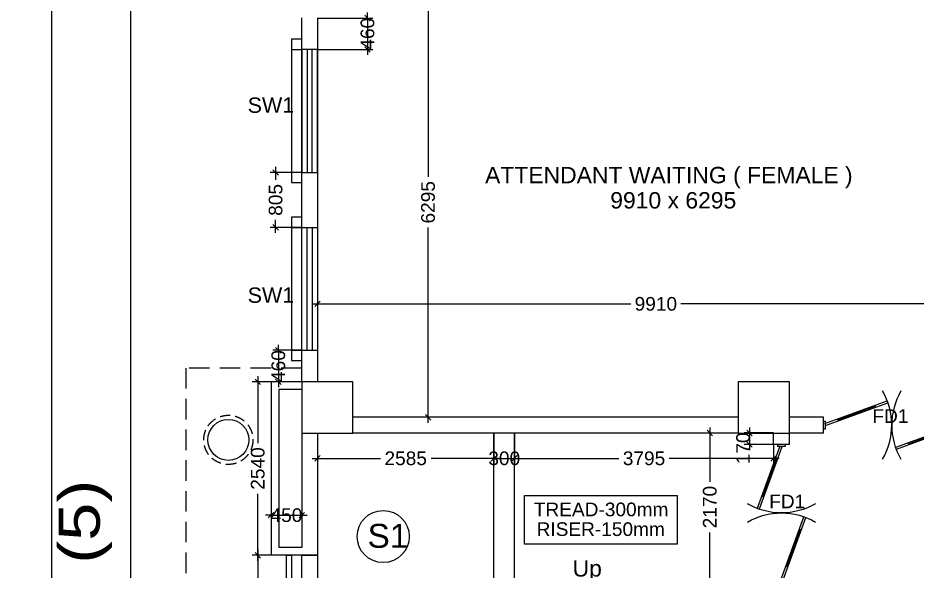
# Model space of a CAD drawing. Extents: x 7897917 to 8423973, y -6487334 to -6173396.
# Drawn here: x 7914618 to 7927784, y -6353175 to -6345080 of the extents above; entities that cross this region are included whole.
import ezdxf
from ezdxf.enums import TextEntityAlignment as Align

# ---------------------------------------------------------------- set-up
doc = ezdxf.new("R2010")
doc.units = 0
doc.header["$LTSCALE"] = 600
doc.header["$MEASUREMENT"] = 0
doc.header["$PDMODE"] = 35
doc.linetypes.add('DASHED', pattern=[0.75, 0.5, -0.25])
doc.linetypes.add('HIDDEN', pattern=[0.375, 0.25, -0.125])
doc.layers.get('0').update_dxf_attribs({"linetype": 'CONTINUOUS'})
doc.layers.get('Defpoints').update_dxf_attribs({"linetype": 'CONTINUOUS'})
for name, color, linetype in [('BLOCKS-PROP', 2, 'CONTINUOUS'), ('chajja', 7, 'CONTINUOUS'), ('DIM', 8, 'CONTINUOUS'), ('Ele Proje.', 7, 'CONTINUOUS'), ('Ele. Proj', 7, 'CONTINUOUS'), ('Fire Door', 10, 'CONTINUOUS'), ('joinery', 7, 'CONTINUOUS'), ('LA-column', 3, 'CONTINUOUS'), ('Room Dim', 1, 'CONTINUOUS'), ('Stairscase', 7, 'CONTINUOUS'), ('STEPS', 7, 'CONTINUOUS'), ('TEXT', 6, 'CONTINUOUS'), ('Walls', 7, 'CONTINUOUS'), ('WIN', 151, 'CONTINUOUS'), ('Working Dim', 5, 'CONTINUOUS')]:
    doc.layers.add(name, color=color, linetype=linetype)
doc.styles.add('ari', font='arial.ttf')
doc.styles.add('ARIAL', font='arial.ttf')
doc.styles.get("Standard").update_dxf_attribs({"font": 'romans.shx'})
doc.dimstyles.new('int. dim', dxfattribs={"dimtxt": 450, "dimasz": 80, "dimexe": 80, "dimexo": 0, "dimgap": 70, "dimtad": 0, "dimdec": 0, "dimzin": 12, "dimdsep": 46, "dimtxsty": 'ari', "dimblk": 'OBLIQUE', "dimcen": 2, "dimdle": 80, "dimclrd": 256, "dimclre": 256, "dimclrt": 6, "dimadec": 0, "dimazin": 0, "dimtfac": 1, "dimtdec": 0, "dimtix": 1, "dimtmove": 2, "dimatfit": 3, "dimfxl": 1, "dimtolj": 1, "dimtzin": 0, "dimlwd": -1, "dimlwe": -1, "dimarcsym": 0})
doc.dimstyles.new('STANDARD$0', dxfattribs={"dimscale": 0, "dimtxt": 150, "dimasz": 125, "dimexe": 0.75, "dimexo": 1, "dimgap": 25, "dimtad": 1, "dimdec": 0, "dimdsep": 46, "dimtxsty": 'Standard', "dimblk1": 'DOT', "dimblk2": 'DOT', "dimsah": 1, "dimcen": 2.5, "dimclrd": 1, "dimclre": 1, "dimclrt": 3, "dimadec": 0, "dimazin": 0, "dimtfac": 1, "dimtdec": 0, "dimtmove": 0, "dimatfit": 3, "dimldrblk": 'DOT', "dimfxl": 1, "dimtolj": 1, "dimtzin": 0, "dimarcsym": 0})

# ---------------------------------------------------------------- blocks, each defined once
blk = doc.blocks.new('A$C15456D16')
at = {"layer": 'Fire Door'}
for p, q in [((969, -4), (56, 329)), ((969, -4), (56, 329)), ((969, -4), (56, 329)), ((979, 23), (65, 355)), ((979, 23), (65, 355)), ((979, 23), (65, 355)), ((248, 289), (238, 262)), ((248, 289), (238, 262)), ((248, 289), (238, 262)), ((791, 76), (243, 276)), ((791, 76), (243, 276)), ((791, 76), (243, 276)), ((-1000, 56), (-972, 56)), ((-1000, -56), (-1000, 56)), ((-1000, 56), (-972, 56)), ((-1000, -56), (-1000, 56)), ((-1000, 56), (-972, 56)), ((-1000, -56), (-1000, 56)), ((-979, -23), (-969, 4)), ((-979, -23), (-969, 4)), ((-979, -23), (-969, 4)), ((-972, -56), (-972, 56)), ((-972, -56), (-972, 56)), ((-972, -56), (-972, 56)), ((-969, 4), (-56, -329)), ((-969, 4), (-56, -329)), ((-969, 4), (-56, -329)), ((796, 89), (786, 63)), ((796, 89), (786, 63)), ((796, 89), (786, 63)), ((979, 23), (969, -4)), ((979, 23), (969, -4)), ((979, 23), (969, -4)), ((1000, 56), (972, 56)), ((972, -56), (972, 56)), ((1000, 56), (972, 56)), ((972, -56), (972, 56)), ((1000, 56), (972, 56)), ((972, -56), (972, 56)), ((1000, -56), (1000, 56)), ((1000, -56), (1000, 56)), ((1000, -56), (1000, 56)), ((-1000, -56), (-972, -56)), ((-1000, -56), (-972, -56)), ((-1000, -56), (-972, -56)), ((-979, -23), (-65, -355)), ((-979, -23), (-65, -355)), ((-979, -23), (-65, -355)), ((-796, -89), (-786, -63)), ((-796, -89), (-786, -63)), ((-796, -89), (-786, -63)), ((-791, -76), (-243, -276)), ((-791, -76), (-243, -276)), ((-791, -76), (-243, -276)), ((1000, -56), (972, -56)), ((1000, -56), (972, -56)), ((1000, -56), (972, -56)), ((-238, -262), (-248, -289)), ((-238, -262), (-248, -289)), ((-238, -262), (-248, -289))]:
    blk.add_line(p, q, dxfattribs=at)
at = {"layer": 'Fire Door', "extrusion": (0, 0, -1)}
for centre, major_axis, start_param, end_param in [((-1000, 0), (-1000, 0), 2.617886, 3.665084), ((-1000, 0), (-1000, 0), 2.617886, 3.665084), ((-1000, 0), (-1000, 0), 2.617886, 3.665084), ((1000, 0), (1000, 0), 2.618102, 3.665299), ((1000, 0), (1000, 0), 2.618102, 3.665299), ((1000, 0), (1000, 0), 2.618102, 3.665299)]:
    blk.add_ellipse(centre, major_axis=major_axis, ratio=1, start_param=start_param, end_param=end_param, dxfattribs=at)
blk = doc.blocks.new('_Oblique')
at = {"color": 0, "linetype": 'ByBlock', "lineweight": -2}
blk.add_line((-0.5, -0.5), (0.5, 0.5), dxfattribs=at)
blk = doc.blocks.new('*D248')
at = {"layer": 'Defpoints', "color": 0, "transparency": 16777216}
for p in [(7918774, -6337015, 5), (7915110, -6454874), (7918924, -6454874, 5)]:
    blk.add_point(p, dxfattribs=at)
at = {"layer": 'DIM', "color": 8, "transparency": 16777216}
for p, q in [((7915110, -6336715), (7915110, -6393996)), ((7918774, -6337015), (7914810, -6337015)), ((7915110, -6455174), (7915110, -6397894)), ((7918924, -6454874), (7914810, -6454874))]:
    blk.add_line(p, q, dxfattribs=at)
at = {"layer": 'DIM', "color": 8, "transparency": 16777216, "xscale": 300, "yscale": 300, "zscale": 300}
for p, rotation in [((7915110, -6337015), 90), ((7915110, -6454874), 270)]:
    blk.add_blockref('_Oblique', p, dxfattribs=dict(at, rotation=rotation))
at = {"layer": 'DIM', "color": 7, "transparency": 16777216, "insert": (7915110, -6395945), "char_height": 750, "attachment_point": 5, "rotation": 90, "style": 'ari'}
blk.add_mtext('\\A1;117.86m', dxfattribs=at)
blk = doc.blocks.new('*D264')
at = {"layer": 'Defpoints', "color": 0, "transparency": 16777216}
for p in [(7916266, -6337015), (7919294, -6337015, 3), (7918774, -6373456, -1)]:
    blk.add_point(p, dxfattribs=at)
at = {"layer": 'DIM', "color": 8, "transparency": 16777216}
for p, q in [((7916266, -6336715), (7916266, -6353543)), ((7919294, -6337015), (7915966, -6337015)), ((7916266, -6373756), (7916266, -6356928)), ((7918774, -6373456), (7915966, -6373456))]:
    blk.add_line(p, q, dxfattribs=at)
at = {"layer": 'DIM', "color": 8, "transparency": 16777216, "xscale": 300, "yscale": 300, "zscale": 300}
for p, rotation in [((7916266, -6337015), 90), ((7916266, -6373456), 270)]:
    blk.add_blockref('_Oblique', p, dxfattribs=dict(at, rotation=rotation))
at = {"layer": 'DIM', "color": 7, "transparency": 16777216, "insert": (7916266, -6355235), "char_height": 750, "attachment_point": 5, "rotation": 90, "style": 'ari'}
blk.add_mtext('\\A1;36.44m', dxfattribs=at)
blk = doc.blocks.new('*D294')
at = {"layer": 'Defpoints', "color": 0, "transparency": 16777216}
for p in [(7920624, -6344630), (7921128, -6344630, 0), (7921128, -6350925, 7)]:
    blk.add_point(p, dxfattribs=at)
at = {"layer": 'Working Dim', "transparency": 16777216}
for p, q in [((7920624, -6344550), (7920624, -6347408)), ((7921128, -6344630), (7920544, -6344630)), ((7920624, -6351005), (7920624, -6348148)), ((7921128, -6350925), (7920544, -6350925))]:
    blk.add_line(p, q, dxfattribs=at)
at = {"layer": 'Working Dim', "transparency": 16777216, "xscale": 80, "yscale": 80, "zscale": 80}
for p, rotation in [((7920624, -6344630), 90), ((7920624, -6350925), 270)]:
    blk.add_blockref('_Oblique', p, dxfattribs=dict(at, rotation=rotation))
at = {"layer": 'Working Dim', "color": 6, "transparency": 16777216, "insert": (7920624, -6347778), "char_height": 200, "attachment_point": 5, "rotation": 90, "style": 'ari'}
blk.add_mtext('\\A1;6295', dxfattribs=at)
blk = doc.blocks.new('*D316')
at = {"layer": 'Defpoints', "color": 0, "transparency": 16777216}
for p in [(7918774, -6347341, -10), (7918391, -6348145), (7918774, -6348145, -10)]:
    blk.add_point(p, dxfattribs=at)
at = {"layer": 'Working Dim', "transparency": 16777216}
for p, q in [((7918774, -6347341), (7918311, -6347341)), ((7918391, -6347261), (7918391, -6347451)), ((7918774, -6348145), (7918311, -6348145)), ((7918391, -6348225), (7918391, -6348035))]:
    blk.add_line(p, q, dxfattribs=at)
at = {"layer": 'Working Dim', "transparency": 16777216, "xscale": 80, "yscale": 80, "zscale": 80}
for p, rotation in [((7918391, -6347341), 90), ((7918391, -6348145), 270)]:
    blk.add_blockref('_Oblique', p, dxfattribs=dict(at, rotation=rotation))
at = {"layer": 'Working Dim', "color": 6, "transparency": 16777216, "insert": (7918391, -6347743), "char_height": 200, "attachment_point": 5, "rotation": 90, "style": 'ari'}
blk.add_mtext('\\A1;805', dxfattribs=at)
blk = doc.blocks.new('*D317')
at = {"layer": 'Defpoints', "color": 0, "transparency": 16777216}
for p in [(7918774, -6349945, -10), (7918431, -6350405), (7918774, -6350405, -10)]:
    blk.add_point(p, dxfattribs=at)
at = {"layer": 'Working Dim', "transparency": 16777216}
for p, q in [((7918774, -6349945), (7918351, -6349945)), ((7918431, -6349945), (7918431, -6349865)), ((7918431, -6349945), (7918431, -6350405)), ((7918774, -6350405), (7918351, -6350405)), ((7918431, -6350405), (7918431, -6350485))]:
    blk.add_line(p, q, dxfattribs=at)
at = {"layer": 'Working Dim', "transparency": 16777216, "xscale": 80, "yscale": 80, "zscale": 80}
for p, rotation in [((7918431, -6349945), 270), ((7918431, -6350405), 90)]:
    blk.add_blockref('_Oblique', p, dxfattribs=dict(at, rotation=rotation))
at = {"layer": 'Working Dim', "color": 6, "transparency": 16777216, "insert": (7918431, -6350175), "char_height": 200, "attachment_point": 5, "rotation": 90, "style": 'ari'}
blk.add_mtext('\\A1;460', dxfattribs=at)
blk = doc.blocks.new('*D318')
at = {"layer": 'Defpoints', "color": 0, "transparency": 16777216}
for p in [(7919004, -6345081, -10), (7919004, -6345541, -10), (7919737, -6345541)]:
    blk.add_point(p, dxfattribs=at)
at = {"layer": 'Working Dim', "transparency": 16777216}
for p, q in [((7919004, -6345081), (7919817, -6345081)), ((7919737, -6345081), (7919737, -6345001)), ((7919737, -6345081), (7919737, -6345541)), ((7919004, -6345541), (7919817, -6345541)), ((7919737, -6345541), (7919737, -6345621))]:
    blk.add_line(p, q, dxfattribs=at)
at = {"layer": 'Working Dim', "transparency": 16777216, "xscale": 80, "yscale": 80, "zscale": 80}
for p, rotation in [((7919737, -6345081), 270), ((7919737, -6345541), 90)]:
    blk.add_blockref('_Oblique', p, dxfattribs=dict(at, rotation=rotation))
at = {"layer": 'Working Dim', "color": 6, "transparency": 16777216, "insert": (7919737, -6345311), "char_height": 200, "attachment_point": 5, "rotation": 90, "style": 'ari'}
blk.add_mtext('\\A1;460', dxfattribs=at)
blk = doc.blocks.new('*D479')
at = {"layer": 'Defpoints', "color": 0, "transparency": 16777216}
for p in [(7919004, -6348878, 5), (7928914, -6348878, 6), (7928914, -6349266)]:
    blk.add_point(p, dxfattribs=at)
at = {"layer": 'Working Dim', "transparency": 16777216}
for p, q in [((7919004, -6348878), (7919004, -6349346)), ((7928914, -6348878), (7928914, -6349346)), ((7918924, -6349266), (7923591, -6349266)), ((7928994, -6349266), (7924327, -6349266))]:
    blk.add_line(p, q, dxfattribs=at)
at = {"layer": 'Working Dim', "transparency": 16777216, "xscale": 80, "yscale": 80, "zscale": 80, "rotation": 180}
blk.add_blockref('_Oblique', (7919004, -6349266), dxfattribs=at)
at = {"layer": 'Working Dim', "transparency": 16777216, "xscale": 80, "yscale": 80, "zscale": 80}
blk.add_blockref('_Oblique', (7928914, -6349266), dxfattribs=at)
at = {"layer": 'Working Dim', "color": 6, "transparency": 16777216, "insert": (7923959, -6349266), "char_height": 200, "attachment_point": 5, "style": 'ari'}
blk.add_mtext('\\A1;9910', dxfattribs=at)
blk = doc.blocks.new('*D1126')
at = {"layer": 'Defpoints', "color": 0, "transparency": 16777216}
for p in [(7925684, -6351155, 8), (7925332, -6351325), (7925684, -6351325, 2)]:
    blk.add_point(p, dxfattribs=at)
at = {"layer": 'Working Dim', "transparency": 16777216}
for p, q in [((7925684, -6351155), (7925252, -6351155)), ((7925332, -6351075), (7925332, -6351405)), ((7925684, -6351325), (7925252, -6351325))]:
    blk.add_line(p, q, dxfattribs=at)
at = {"layer": 'Working Dim', "transparency": 16777216, "xscale": 80, "yscale": 80, "zscale": 80}
for p, rotation in [((7925332, -6351155), 90), ((7925332, -6351325), 270)]:
    blk.add_blockref('_Oblique', p, dxfattribs=dict(at, rotation=rotation))
at = {"layer": 'Working Dim', "color": 6, "transparency": 16777216, "insert": (7925237, -6351380), "char_height": 200, "attachment_point": 5, "rotation": 90, "style": 'ari'}
blk.add_mtext('\\A1;170', dxfattribs=at)
blk = doc.blocks.new('*D1130')
at = {"layer": 'Defpoints', "color": 0, "transparency": 16777216}
for p in [(7924599, -6351155), (7924750, -6351155), (7924599, -6353325, 2)]:
    blk.add_point(p, dxfattribs=at)
at = {"layer": 'Working Dim', "transparency": 16777216}
for p, q in [((7924599, -6351155), (7924830, -6351155)), ((7924750, -6351075), (7924750, -6351870)), ((7924750, -6353405), (7924750, -6352610)), ((7924599, -6353325), (7924830, -6353325))]:
    blk.add_line(p, q, dxfattribs=at)
at = {"layer": 'Working Dim', "transparency": 16777216, "xscale": 80, "yscale": 80, "zscale": 80}
for p, rotation in [((7924750, -6351155), 90), ((7924750, -6353325), 270)]:
    blk.add_blockref('_Oblique', p, dxfattribs=dict(at, rotation=rotation))
at = {"layer": 'Working Dim', "color": 6, "transparency": 16777216, "insert": (7924750, -6352240), "char_height": 200, "attachment_point": 5, "rotation": 90, "style": 'ari'}
blk.add_mtext('\\A1;2170', dxfattribs=at)
blk = doc.blocks.new('*D1131')
at = {"layer": 'Defpoints', "color": 0, "transparency": 16777216}
for p in [(7919004, -6351155), (7921589, -6351155, 5), (7921589, -6351527)]:
    blk.add_point(p, dxfattribs=at)
at = {"layer": 'Working Dim', "transparency": 16777216}
for p, q in [((7919004, -6351155), (7919004, -6351607)), ((7921589, -6351155), (7921589, -6351607)), ((7918924, -6351527), (7919925, -6351527)), ((7921669, -6351527), (7920667, -6351527))]:
    blk.add_line(p, q, dxfattribs=at)
at = {"layer": 'Working Dim', "transparency": 16777216, "xscale": 80, "yscale": 80, "zscale": 80, "rotation": 180}
blk.add_blockref('_Oblique', (7919004, -6351527), dxfattribs=at)
at = {"layer": 'Working Dim', "transparency": 16777216, "xscale": 80, "yscale": 80, "zscale": 80}
blk.add_blockref('_Oblique', (7921589, -6351527), dxfattribs=at)
at = {"layer": 'Working Dim', "color": 6, "transparency": 16777216, "insert": (7920296, -6351527), "char_height": 200, "attachment_point": 5, "style": 'ari'}
blk.add_mtext('\\A1;2585', dxfattribs=at)
blk = doc.blocks.new('*D1132')
at = {"layer": 'Defpoints', "color": 0, "transparency": 16777216}
for p in [(7921589, -6351155, 5), (7921889, -6351155, 5), (7921889, -6351527)]:
    blk.add_point(p, dxfattribs=at)
at = {"layer": 'Working Dim', "transparency": 16777216}
for p, q in [((7921589, -6351155), (7921589, -6351607)), ((7921889, -6351155), (7921889, -6351607)), ((7921589, -6351527), (7921509, -6351527)), ((7921589, -6351527), (7921889, -6351527)), ((7921889, -6351527), (7921969, -6351527))]:
    blk.add_line(p, q, dxfattribs=at)
at = {"layer": 'Working Dim', "transparency": 16777216, "xscale": 80, "yscale": 80, "zscale": 80}
blk.add_blockref('_Oblique', (7921589, -6351527), dxfattribs=at)
at = {"layer": 'Working Dim', "transparency": 16777216, "xscale": 80, "yscale": 80, "zscale": 80, "rotation": 180}
blk.add_blockref('_Oblique', (7921889, -6351527), dxfattribs=at)
at = {"layer": 'Working Dim', "color": 6, "transparency": 16777216, "insert": (7921739, -6351527), "char_height": 200, "attachment_point": 5, "style": 'ari'}
blk.add_mtext('\\A1;300', dxfattribs=at)
blk = doc.blocks.new('*D1133')
at = {"layer": 'Defpoints', "color": 0, "transparency": 16777216}
for p in [(7921889, -6351155, 5), (7925684, -6351325, 2), (7925684, -6351527)]:
    blk.add_point(p, dxfattribs=at)
at = {"layer": 'Working Dim', "transparency": 16777216}
for p, q in [((7921889, -6351155), (7921889, -6351607)), ((7925684, -6351325), (7925684, -6351607)), ((7921809, -6351527), (7923417, -6351527)), ((7925764, -6351527), (7924156, -6351527))]:
    blk.add_line(p, q, dxfattribs=at)
at = {"layer": 'Working Dim', "transparency": 16777216, "xscale": 80, "yscale": 80, "zscale": 80, "rotation": 180}
blk.add_blockref('_Oblique', (7921889, -6351527), dxfattribs=at)
at = {"layer": 'Working Dim', "transparency": 16777216, "xscale": 80, "yscale": 80, "zscale": 80}
blk.add_blockref('_Oblique', (7925684, -6351527), dxfattribs=at)
at = {"layer": 'Working Dim', "color": 6, "transparency": 16777216, "insert": (7923786, -6351527), "char_height": 200, "attachment_point": 5, "style": 'ari'}
blk.add_mtext('\\A1;3795', dxfattribs=at)
blk = doc.blocks.new('*D1368')
at = {"layer": 'Defpoints', "color": 0, "transparency": 16777216}
for p in [(7918324, -6352339, 8), (7918774, -6352359, -1), (7918774, -6352359)]:
    blk.add_point(p, dxfattribs=at)
at = {"layer": 'Working Dim', "transparency": 16777216}
for p, q in [((7918324, -6352359), (7918244, -6352359)), ((7918324, -6352339), (7918324, -6352439)), ((7918324, -6352359), (7918774, -6352359)), ((7918774, -6352359), (7918774, -6352439)), ((7918774, -6352359), (7918854, -6352359))]:
    blk.add_line(p, q, dxfattribs=at)
at = {"layer": 'Working Dim', "transparency": 16777216, "xscale": 80, "yscale": 80, "zscale": 80}
blk.add_blockref('_Oblique', (7918324, -6352359), dxfattribs=at)
at = {"layer": 'Working Dim', "transparency": 16777216, "xscale": 80, "yscale": 80, "zscale": 80, "rotation": 180}
blk.add_blockref('_Oblique', (7918774, -6352359), dxfattribs=at)
at = {"layer": 'Working Dim', "color": 6, "transparency": 16777216, "insert": (7918549, -6352359), "char_height": 200, "attachment_point": 5, "style": 'ari'}
blk.add_mtext('\\A1;450', dxfattribs=at)
blk = doc.blocks.new('*D1371')
at = {"layer": 'Defpoints', "color": 0, "transparency": 16777216}
for p in [(7918130, -6352945), (7918324, -6352945, -22), (7918324, -6356545, -22)]:
    blk.add_point(p, dxfattribs=at)
at = {"layer": 'Working Dim', "transparency": 16777216}
for p, q in [((7918130, -6352865), (7918130, -6354377)), ((7918324, -6352945), (7918050, -6352945)), ((7918130, -6356625), (7918130, -6355114)), ((7918324, -6356545), (7918050, -6356545))]:
    blk.add_line(p, q, dxfattribs=at)
at = {"layer": 'Working Dim', "transparency": 16777216, "xscale": 80, "yscale": 80, "zscale": 80}
for p, rotation in [((7918130, -6352945), 90), ((7918130, -6356545), 270)]:
    blk.add_blockref('_Oblique', p, dxfattribs=dict(at, rotation=rotation))
at = {"layer": 'Working Dim', "color": 6, "transparency": 16777216, "insert": (7918130, -6354745), "char_height": 200, "attachment_point": 5, "rotation": 90, "style": 'ari'}
blk.add_mtext('\\A1;3600', dxfattribs=at)
blk = doc.blocks.new('*D1372')
at = {"layer": 'Defpoints', "color": 0, "transparency": 16777216}
for p in [(7918130, -6350405), (7918324, -6350405), (7918324, -6352945, -22)]:
    blk.add_point(p, dxfattribs=at)
at = {"layer": 'Working Dim', "transparency": 16777216}
for p, q in [((7918130, -6350325), (7918130, -6351305)), ((7918324, -6350405), (7918050, -6350405)), ((7918130, -6353025), (7918130, -6352045)), ((7918324, -6352945), (7918050, -6352945))]:
    blk.add_line(p, q, dxfattribs=at)
at = {"layer": 'Working Dim', "transparency": 16777216, "xscale": 80, "yscale": 80, "zscale": 80}
for p, rotation in [((7918130, -6350405), 90), ((7918130, -6352945), 270)]:
    blk.add_blockref('_Oblique', p, dxfattribs=dict(at, rotation=rotation))
at = {"layer": 'Working Dim', "color": 6, "transparency": 16777216, "insert": (7918130, -6351675), "char_height": 200, "attachment_point": 5, "rotation": 90, "style": 'ari'}
blk.add_mtext('\\A1;2540', dxfattribs=at)

msp = doc.modelspace()

# ---------------------------------------------------------------- linework, layer by layer
at = {"color": 8, "linetype": 'DASHED'}
for p, q in [((7918773.907, -6350205.333, 8.672), (7917073.905, -6350205.333, 8.672)), ((7917073.905, -6350205.333, 8.672), (7917074.008, -6359285.363, 8.672))]:
    msp.add_line(p, q, dxfattribs=at)
msp.add_circle((7919966.796, -6352671.017), 381.426)
at = {"layer": 'chajja', "color": 8}
for p, q in [((7918623.907, -6345540.536), (7918623.907, -6347340.536)), ((7918623.907, -6348145.476), (7918623.907, -6349945.476))]:
    msp.add_line(p, q, dxfattribs=at)
at = {"layer": 'Ele Proje.', "color": 1}
for p, q in [((7918323.907, -6350405.429, 10.273), (7918323.919, -6352945.422, -21.755)), ((7918773.907, -6350405.429), (7918323.907, -6350405.429)), ((7918438.908, -6350520.429, 10.273), (7918438.918, -6352830.421, -21.755)), ((7918773.907, -6350520.429), (7918438.908, -6350520.429)), ((7918773.907, -6352830.417, -21.755), (7918438.918, -6352830.421, -21.755)), ((7919003.907, -6352945.414, -21.755), (7918323.919, -6352945.422, -21.755))]:
    msp.add_line(p, q, dxfattribs=at)
at = {"layer": 'Ele Proje.'}
for points in [[(7918773.907, -6345390.536), (7918623.907, -6345390.536), (7918623.907, -6345540.536), (7918773.907, -6345540.536)], [(7918773.907, -6347340.536), (7918623.907, -6347340.536), (7918623.907, -6347490.536), (7918773.907, -6347490.536)], [(7918773.907, -6347995.476), (7918623.907, -6347995.476), (7918623.907, -6348145.476), (7918773.907, -6348145.476)], [(7918773.907, -6349945.476), (7918623.907, -6349945.476), (7918623.907, -6350095.476), (7918773.907, -6350095.476)]]:
    msp.add_lwpolyline(points, dxfattribs=at)
at = {"layer": 'Ele. Proj', "color": 6}
for p, q in [((7918773.907, -6351155.429), (7918773.907, -6352830.417, -32.134)), ((7919003.907, -6351155.429), (7919003.907, -6352945.414, -32.19))]:
    msp.add_line(p, q, dxfattribs=at)
at = {"layer": 'LA-column', "color": 2}
msp.add_lwpolyline([(7918773.907, -6351155.366), (7919523.907, -6351155.366), (7919523.907, -6350405.366), (7918773.907, -6350405.366)], close=True, dxfattribs=at)
at = {"layer": 'LA-column', "color": 2, "elevation": 7.743}
msp.add_lwpolyline([(7925164.042, -6351155.366), (7925914.042, -6351155.366), (7925914.042, -6350405.366), (7925164.042, -6350405.366)], close=True, dxfattribs=at)
at = {"layer": 'Stairscase', "color": 7, "linetype": 'Continuous'}
for p, q in [((7921588.907, -6353555.464, 5.142), (7921588.907, -6351155.476, 5.142)), ((7921888.907, -6353555.464, 5.142), (7921888.907, -6351155.476, 5.142))]:
    msp.add_line(p, q, dxfattribs=at)
at = {"layer": 'STEPS'}
msp.add_lwpolyline([(7922038.138, -6352068.44), (7924269.786, -6352068.44), (7924269.786, -6352784.021), (7922038.138, -6352784.021)], close=True, dxfattribs=at)
at = {"layer": 'Walls'}
for p, q in [((7919003.907, -6345080.519), (7919003.907, -6350405.476)), ((7925164.042, -6350925.539), (7919523.907, -6350925.479)), ((7926413.945, -6350925.484), (7925914.042, -6350925.484)), ((7926413.945, -6351155.484), (7926413.945, -6350925.484)), ((7925164.133, -6351155.476), (7919523.907, -6351155.476)), ((7926413.945, -6351155.484), (7925914.042, -6351155.484))]:
    msp.add_line(p, q, dxfattribs=at)
at = {"layer": 'Walls', "linetype": 'Continuous'}
for p, q in [((7925684.042, -6351325.455, 2.092), (7925684.042, -6351155.366, 7.743)), ((7925914.042, -6351325.455, 2.092), (7925914.042, -6351155.366, 7.743)), ((7925914.042, -6351325.455, 2.092), (7925684.042, -6351325.455, 2.092))]:
    msp.add_line(p, q, dxfattribs=at)
msp.add_lwpolyline([(7918773.907, -6350405.476), (7918773.907, -6345080.519)], dxfattribs=at)
at = {"layer": 'Walls', "flags": 128}
for points in [[(7926413.945, -6350925.484), (7925914.042, -6350925.484)], [(7926413.945, -6351155.484), (7925914.042, -6351155.484)]]:
    msp.add_lwpolyline(points, dxfattribs=at)
at = {"layer": 'WIN', "linetype": 'Continuous'}
for points in [[(7918773.907, -6347340.536), (7919003.907, -6347340.536), (7919003.907, -6345540.536), (7918773.907, -6345540.536)], [(7918850.907, -6347340.536), (7918926.907, -6347340.536), (7918926.907, -6345540.536), (7918850.907, -6345540.536)], [(7918773.907, -6348145.476), (7919003.907, -6348145.476), (7919003.907, -6349945.476), (7918773.907, -6349945.476)], [(7918850.907, -6348145.476), (7918926.907, -6348145.476), (7918926.907, -6349945.476), (7918850.907, -6349945.476)]]:
    msp.add_lwpolyline(points, close=True, dxfattribs=at)
at = {"layer": 'WIN', "linetype": 'Continuous', "elevation": -21.755}
msp.add_lwpolyline([(7918548.919, -6352945.426), (7918624.919, -6352945.426), (7918624.895, -6356545.468), (7918548.895, -6356545.468)], close=True, dxfattribs=at)
at = {"layer": 'WIN', "color": 8, "linetype": 'Continuous', "elevation": -32.19}
msp.add_lwpolyline([(7918773.907, -6352945.414), (7919003.907, -6352945.414), (7919003.907, -6356545.473), (7918773.907, -6356545.473)], close=True, dxfattribs=at)
at = {"layer": 'Working Dim', "color": 8, "linetype": 'HIDDEN'}
msp.add_circle((7917698.925, -6351255.491, -57.737), 360, dxfattribs=at)
at = {"layer": 'Working Dim', "color": 3, "linetype": 'Continuous'}
msp.add_circle((7917698.925, -6351255.491, -57.737), 300, dxfattribs=at)

# ---------------------------------------------------------------- block references
at = {"layer": 'Fire Door', "color": 3, "lineweight": 0, "xscale": -1}
msp.add_blockref('A$C15456D16', (7927413.964, -6351040.307), dxfattribs=at)
at = {"layer": 'Fire Door', "color": 3, "lineweight": 0, "rotation": 90}
msp.add_blockref('A$C15456D16', (7925799.132, -6352325.455, 2.092), dxfattribs=at)

# ---------------------------------------------------------------- texts
at = {"layer": 'BLOCKS-PROP', "color": 10, "style": 'ARIAL', "width": 1.2}
msp.add_text('BLOCK - B1 (5)', height=600, rotation=90, dxfattribs=at).set_placement((7915816.152, -6355360.237), align=Align.CENTER)
at = {"layer": 'Fire Door', "style": 'ARIAL'}
for p in [(7927394.389, -6351007.697), (7925882.887, -6352257.371, 2.092)]:
    msp.add_text('FD1', height=200, dxfattribs=at).set_placement(p, align=Align.CENTER)
at = {"layer": 'joinery', "style": 'ari'}
for p in [(7918322.422, -6346468.673), (7918322.422, -6349249.63)]:
    msp.add_text('SW1', height=225, dxfattribs=at).set_placement(p, align=Align.CENTER)
at = {"layer": 'Room Dim', "style": 'ARIAL'}
msp.add_text('9910 x 6295', height=240, dxfattribs=at).set_placement((7924214.203, -6347868.96), align=Align.CENTER)
at = {"layer": 'Stairscase', "color": 7, "linetype": 'Continuous', "style": 'ARIAL'}
msp.add_text('Up', height=240, dxfattribs=at).set_placement((7922954.122, -6353257.141, -0.348), align=Align.CENTER)
at = {"layer": 'STEPS', "color": 6, "style": 'ARIAL'}
msp.add_text('S1', height=350, dxfattribs=at).set_placement((7920036.185, -6352835.401), align=Align.CENTER)
at = {"layer": 'TEXT', "color": 7, "style": 'ARIAL'}
for s, height, p in [('ATTENDANT WAITING ( FEMALE )', 240, (7924149.84, -6347500.337)), ('TREAD-300mm', 200, (7923157.725, -6352374.054)), ('RISER-150mm', 200, (7923152.192, -6352662.725))]:
    msp.add_text(s, height=height, dxfattribs=at).set_placement(p, align=Align.CENTER)

# ---------------------------------------------------------------- dimensions: what is measured, and where the dimension line sits
at = {"layer": 'DIM'}
for base, p1, p2, angle, picture, middle in [((7915110.265, -6454873.885), (7918773.907, -6337015.366, 5.131), (7918923.82, -6454873.885, 5.131), 90, '*D248', (7915110.265, -6395944.625)), ((7916265.787, -6337015.366, 1.031), (7918773.907, -6373455.581), (7919293.907, -6337015.366, 3.78), 270, '*D264', (7916265.787, -6355235.473, 1.031))]:
    dim = msp.add_linear_dim(base=base, p1=p1, p2=p2, angle=angle, dimstyle='STANDARD$0', override={"dimscale": 1, "dimtxt": 750, "dimasz": 300, "dimexe": 300, "dimexo": 0, "dimgap": 1, "dimtad": 0, "dimdec": 2, "dimlfac": 0.001, "dimzin": 0, "dimpost": 'm', "dimtxsty": 'ari', "dimblk1": 'Oblique', "dimblk2": 'Oblique', "dimcen": 0, "dimdle": 300, "dimclrd": 8, "dimclre": 8, "dimclrt": 7, "dimadec": 2, "dimtdec": 2, "dimtmove": 2, "dimfxl": 0.75, "dimfrac": 1, "dimlwd": 65535, "dimlwe": 65535}, dxfattribs=at)
    dim.commit()
    dim.dimension.update_dxf_attribs({"geometry": picture, "text_midpoint": middle})
at = {"layer": 'Working Dim'}
for base, p1, p2, angle, override, picture, middle in [((7920624.229, -6344630.387), (7921127.763, -6350925.496, 7.333), (7921127.752, -6344630.387, 0.129), 90, {"dimtxt": 200}, '*D294', (7920624.229, -6347777.942)), ((7919736.869, -6345540.536, 5.131), (7919003.907, -6345080.519, -5.142), (7919003.907, -6345540.536, -5.142), 270, {"dimtxt": 200}, '*D318', (7919736.869, -6345310.528, 5.131)), ((7918391.24, -6348145.476, 5.131), (7918773.907, -6347340.536, -5.142), (7918773.907, -6348145.476, -5.142), 270, {"dimtxt": 200}, '*D316', (7918391.24, -6347743.006, 5.131)), ((7918431.24, -6350405.476, 5.131), (7918773.907, -6349945.476, -5.142), (7918773.907, -6350405.476, -5.142), 270, {"dimtxt": 200}, '*D317', (7918431.24, -6350175.476, 5.131)), ((7918129.837, -6350405.429), (7918323.919, -6352945.422, -21.755), (7918323.907, -6350405.429), 90, {"dimtxt": 200, "dimarcsym": 1}, '*D1372', (7918129.837, -6351675.425)), ((7924750.247, -6351155.476, 2.092), (7924598.815, -6353325.464, 4.183), (7924598.815, -6351155.476, 2.092), 90, {"dimtxt": 200, "dimarcsym": 1}, '*D1130', (7924750.247, -6352240.47, 2.092)), ((7918129.837, -6352945.422), (7918323.936, -6356545.465, -21.755), (7918323.919, -6352945.422, -21.755), 90, {"dimtxt": 200, "dimarcsym": 1}, '*D1371', (7918129.837, -6354745.444))]:
    dim = msp.add_linear_dim(base=base, p1=p1, p2=p2, angle=angle, dimstyle='int. dim', override=override, dxfattribs=at)
    dim.commit()
    dim.dimension.update_dxf_attribs({"geometry": picture, "text_midpoint": middle})
for base, p1, p2, override, picture, middle in [((7928913.91, -6349266.131), (7919003.907, -6348877.892, 5.131), (7928913.91, -6348877.893, 6.472), {"dimtxt": 200}, '*D479', (7923958.909, -6349266.131)), ((7921588.907, -6351526.907), (7919003.907, -6351155.476), (7921588.907, -6351155.476, 5.142), {"dimtxt": 200, "dimarcsym": 1}, '*D1131', (7920296.407, -6351526.907)), ((7921888.907, -6351526.907), (7921588.907, -6351155.476, 5.142), (7921888.907, -6351155.476, 5.142), {"dimtxt": 200, "dimarcsym": 1}, '*D1132', (7921738.907, -6351526.907)), ((7925684.042, -6351526.907), (7921888.907, -6351155.476, 5.142), (7925684.042, -6351325.455, 2.092), {"dimtxt": 200, "dimarcsym": 1}, '*D1133', (7923786.475, -6351526.907)), ((7918773.907, -6352359.119, -21.755), (7918323.916, -6352339.418, -14.113), (7918773.907, -6352359.093, -23.092), {"dimtxt": 200, "dimarcsym": 1}, '*D1368', (7918548.912, -6352359.119, -21.755))]:
    dim = msp.add_linear_dim(base=base, p1=p1, p2=p2, dimstyle='int. dim', override=override, dxfattribs=at)
    dim.commit()
    dim.dimension.update_dxf_attribs({"geometry": picture, "text_midpoint": middle})
dim = msp.add_linear_dim(base=(7925332.493, -6351325.455), p1=(7925684.042, -6351155.366, 7.743), p2=(7925684.042, -6351325.455, 2.092), angle=90, dimstyle='int. dim', override={"dimtxt": 200, "dimarcsym": 1}, dxfattribs=at)
dim.commit()
dim.dimension.update_dxf_attribs({"geometry": '*D1126', "text_midpoint": (7925237.21, -6351379.884), "dimtype": 160})

doc.saveas('drawing.dxf')
